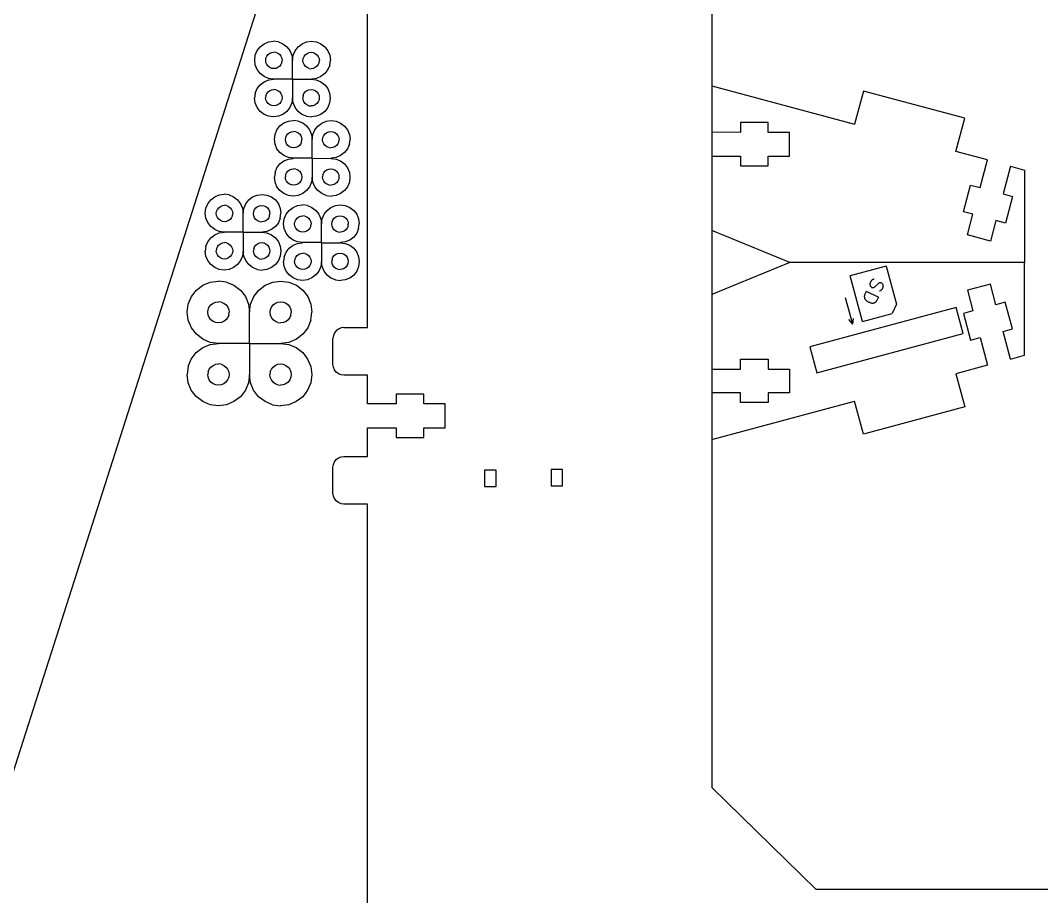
# Model space of a CAD drawing. Extents: x 0 to 941, y 0 to 539.
# Drawn here: x 537.7 to 726.3, y 155.6 to 317.5 of the extents above; entities that cross this region are included whole.
import ezdxf

# ---------------------------------------------------------------- set-up
doc = ezdxf.new("R2010")
doc.units = 0
doc.layers.add('Layer_1', color=7, linetype='CONTINUOUS')

msp = doc.modelspace()

# ---------------------------------------------------------------- linework, layer by layer
at = {"layer": 'Layer_1', "color": 5}
for points in [[(498.054969, 58.657031), (595.445906, 363.446546)], [(582.012775, 312.608506), (582.733872, 313.162818)], [(582.733872, 313.16296), (583.573607, 313.511278)], [(583.573607, 313.511278), (584.474644, 313.630037)], [(585.375746, 313.511052), (584.474644, 313.630037)], [(585.375746, 313.511052), (586.215315, 313.16248)], [(586.215315, 313.16248), (586.936305, 312.607913)], [(589.008386, 312.59788), (589.730847, 313.151013)], [(589.730847, 313.151013), (590.572208, 313.498759)], [(590.572208, 313.498759), (591.475206, 313.617174), (592.378035, 313.498429), (593.219311, 313.150519)], [(593.219142, 313.150519), (593.941546, 312.597169)], [(581.111185, 309.239168), (580.99277, 310.142166), (581.111515, 311.044995), (581.459424, 311.886271)], [(581.459424, 311.886102), (582.012775, 312.608506)], [(586.936305, 312.607913), (587.489435, 311.885452)], [(587.489435, 311.885452), (587.83713, 311.043979)], [(588.105275, 311.037273), (588.453932, 311.876893)], [(588.453932, 311.876893), (589.008386, 312.59788)], [(593.941546, 312.597169), (594.495859, 311.876071)], [(594.496, 311.876071), (594.844318, 311.036336)], [(581.45893, 308.397807), (581.111185, 309.239168)], [(587.83713, 311.043979), (587.966958, 310.143972)], [(594.844093, 309.234198), (594.963078, 310.135299)], [(594.844318, 311.036336), (594.963078, 310.135299)], [(582.012063, 307.675346), (581.45893, 308.397807)], [(582.733051, 307.120892), (582.012063, 307.675346)], [(593.940953, 307.673639), (593.218493, 307.120508)], [(594.49552, 308.394629), (593.940953, 307.673639)], [(594.844093, 309.234198), (594.49552, 308.394629)], [(581.455499, 304.870844), (582.010065, 305.591835)], [(582.010065, 305.591835), (582.732526, 306.144965)], [(582.732526, 306.144965), (583.574, 306.49266)], [(583.572671, 306.772235), (582.733051, 307.120892)], [(583.574, 306.49266), (584.474006, 306.622488)], [(592.377019, 306.772813), (591.477012, 306.642986)], [(592.370756, 306.498536), (593.210376, 306.149878)], [(593.218493, 307.120508), (592.377019, 306.772813)], [(593.210376, 306.149878), (593.931363, 305.595425)], [(593.931363, 305.595425), (594.484496, 304.872964)], [(581.106926, 304.031276), (580.987941, 303.130174)], [(581.106926, 304.031276), (581.455499, 304.870844)], [(594.832242, 304.031603), (594.950657, 303.128605), (594.831912, 302.225776), (594.484003, 301.3845)], [(594.484496, 304.872964), (594.832242, 304.031603)], [(665.381694, 305.374315), (691.740857, 298.304282)], [(693.384852, 304.423339), (691.74071, 298.304169)], [(712.120344, 299.389313), (693.384852, 304.423339)], [(581.1067, 302.229137), (580.987941, 303.130174)], [(581.455019, 301.389402), (581.1067, 302.229137)], [(587.845744, 302.2282), (587.497086, 301.388581)], [(588.106297, 302.226792), (587.976469, 303.126799)], [(588.453992, 301.385318), (588.106297, 302.226792)], [(582.009473, 300.668304), (581.45516, 301.389402)], [(582.731877, 300.114954), (582.009473, 300.668304)], [(585.378811, 299.766714), (584.475813, 299.6483), (583.572984, 299.767045), (582.731708, 300.114954)], [(586.220172, 300.11446), (585.378811, 299.766714)], [(586.942632, 300.667593), (586.220172, 300.11446)], [(587.497086, 301.388581), (586.942632, 300.667593)], [(589.007122, 300.662858), (588.453992, 301.385318)], [(589.728112, 300.108291), (589.007122, 300.662858)], [(590.567681, 299.759718), (589.728112, 300.108291)], [(593.209555, 300.107811), (592.369819, 299.759492)], [(593.930652, 300.662265), (593.209555, 300.107952)], [(594.484003, 301.384669), (593.930652, 300.662265)], [(585.097872, 297.257425), (585.651222, 297.979829)], [(585.651222, 297.979829), (586.372319, 298.534142)], [(586.372319, 298.534283), (587.212055, 298.882602)], [(587.212055, 298.882602), (588.113092, 299.001361)], [(589.014193, 298.882376), (588.113092, 299.001361)], [(589.014193, 298.882376), (589.853762, 298.533803)], [(589.853762, 298.533803), (590.574752, 297.979237)], [(590.567681, 299.759718), (591.468783, 299.640733)], [(590.574752, 297.979237), (591.127882, 297.256776)], [(592.369819, 299.759492), (591.468783, 299.640733)], [(592.09238, 297.248216), (592.646834, 297.969204)], [(592.646834, 297.969204), (593.369294, 298.522337)], [(593.369294, 298.522337), (594.210655, 298.870082)], [(594.210655, 298.870082), (595.113653, 298.988497), (596.016482, 298.869752), (596.857758, 298.521843)], [(596.857589, 298.521843), (597.579993, 297.968492)], [(597.579993, 297.968492), (598.134306, 297.247395)], [(670.693807, 290.600066), (675.793817, 290.600066), (675.793817, 292.40008), (679.743799, 292.40008), (679.743799, 296.800094), (675.793817, 296.800094), (675.793817, 298.600079), (670.693807, 298.600079), (670.693807, 296.800094), (665.387423, 296.807714)], [(710.476202, 293.270171), (712.120344, 299.389313)], [(584.749632, 294.610491), (584.631217, 295.513489), (584.749962, 296.416318), (585.097872, 297.257594)], [(591.127882, 297.256776), (591.475577, 296.415302)], [(591.475577, 296.415302), (591.605405, 295.515295)], [(591.743722, 296.408597), (592.09238, 297.248216)], [(598.134447, 297.247395), (598.482766, 296.40766)], [(598.482766, 296.40766), (598.601525, 295.506623)], [(585.097378, 293.76913), (584.749632, 294.610491)], [(598.48254, 294.605521), (598.133967, 293.765952)], [(598.48254, 294.605521), (598.601525, 295.506623)], [(585.650511, 293.046669), (585.097378, 293.76913)], [(586.371498, 292.492216), (585.650511, 293.046669)], [(587.211118, 292.143558), (586.371498, 292.492216)], [(596.85694, 292.491832), (596.015466, 292.144137)], [(597.579401, 293.044962), (596.85694, 292.491832)], [(598.133967, 293.765952), (597.579401, 293.044962)], [(665.387843, 292.406543), (670.69348, 292.400052), (670.69348, 290.600038)], [(716.312021, 291.70268), (710.475948, 293.270735)], [(585.093946, 290.242168), (585.648513, 290.963158)], [(585.648513, 290.963158), (586.370973, 291.516288)], [(586.370973, 291.516288), (587.212447, 291.863983)], [(587.212447, 291.863983), (588.112454, 291.993811)], [(596.015466, 292.144137), (595.11546, 292.014309)], [(596.009204, 291.869859), (596.848823, 291.521202)], [(596.848823, 291.521202), (597.569811, 290.966748)], [(597.569811, 290.966748), (598.122944, 290.244287)], [(720.561554, 290.560358), (723.139061, 289.814755), (723.139061, 272.735259), (679.832005, 272.735259), (665.391202, 278.640702)], [(714.937006, 286.583621), (716.312275, 291.702088)], [(720.561554, 290.560358), (719.186313, 285.441891)], [(584.745373, 289.402599), (584.626388, 288.501498)], [(584.745148, 287.600461), (584.626388, 288.501498)], [(584.745373, 289.402599), (585.093946, 290.242168)], [(591.744744, 287.598115), (591.614916, 288.498122)], [(598.470689, 289.402927), (598.589104, 288.499928), (598.470359, 287.597099), (598.12245, 286.755823)], [(598.122944, 290.244287), (598.470689, 289.402927)], [(585.093466, 286.760725), (584.745148, 287.600461)], [(585.64792, 286.039628), (585.093607, 286.760725)], [(591.135534, 286.759904), (590.58108, 286.038917)], [(591.484191, 287.599524), (591.135534, 286.759904)], [(592.092439, 286.756642), (591.744744, 287.598115)], [(592.645569, 286.034181), (592.092439, 286.756642)], [(598.12245, 286.755993), (597.569099, 286.033588)], [(711.87529, 282.125413), (713.198658, 287.050699)], [(713.198658, 287.050699), (714.937006, 286.583621)], [(572.889578, 284.328468), (573.610675, 284.88278)], [(573.610675, 284.882922), (574.45041, 285.23124)], [(574.45041, 285.23124), (575.351447, 285.349999)], [(576.252549, 285.231014), (575.351447, 285.349999)], [(576.252549, 285.231014), (577.092118, 284.882442)], [(577.092118, 284.882442), (577.813108, 284.327875)], [(579.885189, 284.317842), (580.60765, 284.870975)], [(580.60765, 284.870975), (581.449011, 285.218721)], [(581.449011, 285.218721), (582.352009, 285.337136), (583.254838, 285.218391), (584.096114, 284.870481)], [(584.095945, 284.870481), (584.818349, 284.317131)], [(586.370324, 285.486278), (585.64792, 286.039628)], [(589.017258, 285.138038), (588.11426, 285.019623), (587.211431, 285.138368), (586.370155, 285.486278)], [(589.858619, 285.485784), (589.017258, 285.138038)], [(590.58108, 286.038917), (589.858619, 285.485784)], [(593.366559, 285.479614), (592.645569, 286.034181)], [(594.206128, 285.131042), (593.366559, 285.479614)], [(594.206128, 285.131042), (595.10723, 285.012057)], [(596.008267, 285.130816), (595.10723, 285.012057)], [(596.848002, 285.479135), (596.008267, 285.130816)], [(597.569099, 286.033588), (596.848002, 285.479276)], [(719.186059, 285.442484), (720.92441, 284.975406)], [(720.924664, 284.974813), (719.601264, 280.049499)], [(571.987988, 280.95913), (571.869573, 281.862128), (571.988318, 282.764957), (572.336227, 283.606233)], [(572.336227, 283.606064), (572.889578, 284.328468)], [(577.813108, 284.327875), (578.366238, 283.605414)], [(578.366238, 283.605414), (578.713933, 282.763941)], [(578.982078, 282.757235), (579.330735, 283.596855)], [(579.330735, 283.596855), (579.885189, 284.317842)], [(584.818349, 284.317131), (585.372662, 283.596033)], [(585.372803, 283.596033), (585.721121, 282.756298)], [(587.356572, 282.392155), (588.07767, 282.946468)], [(588.07767, 282.946609), (588.917405, 283.294927)], [(588.917405, 283.294927), (589.818442, 283.413686)], [(590.719543, 283.294702), (589.818442, 283.413686)], [(590.719543, 283.294702), (591.559112, 282.946129)], [(591.559112, 282.946129), (592.280102, 282.391562)], [(594.352184, 282.381529), (595.074644, 282.934662)], [(595.074644, 282.934662), (595.916005, 283.282408)], [(595.916005, 283.282408), (596.819003, 283.400823), (597.721832, 283.282078), (598.563108, 282.934168)], [(598.562939, 282.934168), (599.285343, 282.380818)], [(572.335733, 280.117769), (571.987988, 280.95913)], [(578.713933, 282.763941), (578.843761, 281.863934)], [(585.720896, 280.95416), (585.372323, 280.114591)], [(585.720896, 280.95416), (585.83988, 281.855261)], [(585.721121, 282.756298), (585.83988, 281.855261)], [(586.454982, 279.022817), (586.336567, 279.925815), (586.455312, 280.828644), (586.803222, 281.66992)], [(586.803222, 281.669751), (587.356572, 282.392155)], [(592.280102, 282.391562), (592.833233, 281.669102)], [(592.833233, 281.669102), (593.180927, 280.827628)], [(593.449072, 280.820922), (593.79773, 281.660542)], [(593.79773, 281.660542), (594.352184, 282.381529)], [(599.285343, 282.380818), (599.839656, 281.659721)], [(599.839797, 281.659721), (600.188116, 280.819985)], [(713.61361, 281.658307), (711.87529, 282.125413)], [(712.588663, 277.843622), (713.61361, 281.658307)], [(572.888866, 279.395308), (572.335733, 280.117769)], [(573.609854, 278.840854), (572.888866, 279.395308)], [(584.817756, 279.393601), (584.095296, 278.84047)], [(585.372323, 280.114591), (584.817756, 279.393601)], [(593.180927, 280.827628), (593.310755, 279.927621)], [(600.18789, 279.017847), (600.306875, 279.918948)], [(600.188116, 280.819985), (600.306875, 279.918948)], [(717.862917, 280.516577), (716.837945, 276.701892)], [(719.601264, 280.049499), (717.862917, 280.516577)], [(572.332302, 276.590806), (572.886868, 277.311797)], [(572.886868, 277.311797), (573.609329, 277.864927)], [(573.609329, 277.864927), (574.450803, 278.212622)], [(574.449473, 278.492197), (573.609854, 278.840854)], [(574.450803, 278.212622), (575.350809, 278.34245)], [(583.253822, 278.492775), (582.353815, 278.362948)], [(583.247559, 278.218498), (584.087179, 277.86984)], [(584.095296, 278.84047), (583.253822, 278.492775)], [(584.087179, 277.86984), (584.808166, 277.315387)], [(584.808166, 277.315387), (585.361299, 276.592926)], [(586.802728, 278.181456), (586.454982, 279.022817)], [(587.355861, 277.458995), (586.802728, 278.181456)], [(588.076848, 276.904541), (587.355861, 277.458995)], [(599.284751, 277.457288), (598.56229, 276.904158)], [(599.839317, 278.178278), (599.284751, 277.457288)], [(600.18789, 279.017847), (599.839317, 278.178278)], [(716.837945, 276.701892), (712.588663, 277.843622)], [(571.983729, 275.751238), (571.864744, 274.850136)], [(571.983729, 275.751238), (572.332302, 276.590806)], [(585.709045, 275.751565), (585.82746, 274.848567), (585.708715, 273.945738), (585.360805, 273.104462)], [(585.361299, 276.592926), (585.709045, 275.751565)], [(586.799296, 274.654494), (587.353863, 275.375484)], [(587.353863, 275.375484), (588.076323, 275.928614)], [(588.076323, 275.928614), (588.917797, 276.276309)], [(588.916468, 276.555884), (588.076848, 276.904541)], [(588.917797, 276.276309), (589.817804, 276.406137)], [(597.720816, 276.556463), (596.82081, 276.426635)], [(597.714554, 276.282185), (598.554173, 275.933528)], [(598.56229, 276.904158), (597.720816, 276.556463)], [(598.554173, 275.933528), (599.275161, 275.379074)], [(599.275161, 275.379074), (599.828294, 274.656613)], [(571.983503, 273.949099), (571.864744, 274.850136)], [(572.331822, 273.109364), (571.983503, 273.949099)], [(578.722546, 273.948162), (578.373889, 273.108543)], [(578.9831, 273.946754), (578.853272, 274.846761)], [(579.330795, 273.10528), (578.9831, 273.946754)], [(586.450723, 273.814925), (586.331738, 272.913823)], [(586.450723, 273.814925), (586.799296, 274.654494)], [(600.17604, 273.815252), (600.294454, 272.912254), (600.175709, 272.009425), (599.8278, 271.168149)], [(599.828294, 274.656613), (600.17604, 273.815252)], [(572.886276, 272.388266), (572.331963, 273.109364)], [(573.60868, 271.834916), (572.886276, 272.388266)], [(576.255614, 271.486676), (575.352616, 271.368262), (574.449787, 271.487007), (573.60851, 271.834916)], [(577.096975, 271.834422), (576.255614, 271.486676)], [(577.819435, 272.387555), (577.096975, 271.834422)], [(578.373889, 273.108543), (577.819435, 272.387555)], [(579.883925, 272.38282), (579.330795, 273.10528)], [(580.604915, 271.828253), (579.883925, 272.38282)], [(581.444484, 271.47968), (580.604915, 271.828253)], [(584.086358, 271.827773), (583.246622, 271.479454)], [(584.807455, 272.382227), (584.086358, 271.827914)], [(585.360805, 273.104631), (584.807455, 272.382227)], [(586.450498, 272.012786), (586.331738, 272.913823)], [(586.798816, 271.173051), (586.450498, 272.012786)], [(593.189541, 272.011849), (592.840884, 271.17223)], [(593.450094, 272.010441), (593.320266, 272.910448)], [(593.797789, 271.168967), (593.450094, 272.010441)], [(679.831861, 272.74254), (665.403346, 266.845874)], [(720.561418, 254.917413), (723.138929, 255.663044), (723.138934, 272.74254)], [(581.444484, 271.47968), (582.345586, 271.360695)], [(583.246622, 271.479454), (582.345586, 271.360695)], [(587.35327, 270.451954), (586.798957, 271.173051)], [(588.075674, 269.898603), (587.35327, 270.451954)], [(590.722608, 269.550364), (589.81961, 269.431949), (588.916781, 269.550694), (588.075505, 269.898603)], [(591.563969, 269.898109), (590.722608, 269.550364)], [(592.28643, 270.451242), (591.563969, 269.898109)], [(592.840884, 271.17223), (592.28643, 270.451242)], [(594.350919, 270.446507), (593.797789, 271.168967)], [(595.07191, 269.89194), (594.350919, 270.446507)], [(595.911478, 269.543367), (595.07191, 269.89194)], [(598.553352, 269.89146), (597.713617, 269.543142)], [(599.27445, 270.445914), (598.553352, 269.891601)], [(599.8278, 271.168318), (599.27445, 270.445914)], [(570.220461, 267.648607), (571.412652, 268.565039)], [(571.412652, 268.565293), (572.800988, 269.141139)], [(572.800988, 269.141139), (574.29067, 269.337509)], [(575.780464, 269.140744), (574.29067, 269.337509)], [(575.780464, 269.140744), (577.168518, 268.564446)], [(577.168518, 268.564446), (578.36054, 267.647619)], [(581.729144, 267.641162), (582.923594, 268.555652)], [(582.923594, 268.555652), (584.314639, 269.130581)], [(584.314639, 269.130581), (585.80751, 269.326356), (587.300211, 269.130042), (588.691059, 268.554834)], [(588.690805, 268.554834), (589.885169, 267.639982)], [(595.911478, 269.543367), (596.81258, 269.424382)], [(597.713617, 269.543142), (596.81258, 269.424382)], [(716.837807, 268.775907), (712.588514, 267.634177)], [(717.862773, 264.961222), (716.837807, 268.775907)], [(568.729848, 262.078076), (568.53407, 263.570947), (568.730384, 265.063649), (569.305609, 266.454496)], [(569.305609, 266.454242), (570.220461, 267.648607)], [(578.36054, 267.647619), (579.275025, 266.453142)], [(579.275025, 266.453142), (579.849883, 265.061927)], [(580.23602, 265.060999), (580.812458, 266.449142)], [(580.812458, 266.449142), (581.729144, 267.641162)], [(589.885169, 267.639982), (590.801601, 266.447788)], [(590.801855, 266.447788), (591.377701, 265.059455)], [(712.588514, 267.634177), (713.613477, 263.819464)], [(579.849883, 265.061927), (580.045717, 263.569338)], [(580.039282, 263.571387), (580.23602, 265.060999)], [(591.377701, 265.059455), (591.574072, 263.569756)], [(719.601118, 265.428271), (717.862773, 264.961222)], [(720.924514, 260.502957), (719.601118, 265.428271)], [(591.377306, 262.079973), (591.574072, 263.569756)], [(713.613477, 263.819464), (711.875155, 263.352386)], [(711.875155, 263.352386), (713.198526, 258.4271)], [(569.304791, 260.687031), (568.729848, 262.078076)], [(570.219276, 259.492582), (569.304791, 260.687031)], [(590.801008, 260.691908), (589.884181, 259.499897)], [(591.377306, 262.079973), (590.801008, 260.691908)], [(719.185929, 260.035315), (720.924277, 260.502393)], [(571.411298, 258.575896), (570.219276, 259.492582)], [(572.799436, 257.999457), (571.411298, 258.575896)], [(588.689704, 258.58541), (587.29849, 258.010557)], [(589.884181, 259.499897), (588.689704, 258.58541)], [(713.198526, 258.4271), (714.936873, 258.89415)], [(714.936873, 258.89415), (716.312125, 253.775683)], [(720.561418, 254.917413), (719.186166, 260.035908)], [(570.209511, 256.116493), (571.403988, 257.030981)], [(571.403988, 257.030981), (572.795202, 257.605833)], [(572.795202, 257.605833), (574.287791, 257.801687)], [(574.289033, 257.80272), (572.799436, 257.999457)], [(585.789504, 257.815505), (587.279101, 257.618768)], [(587.29849, 258.010557), (585.805901, 257.814703)], [(587.279101, 257.618768), (588.667239, 257.042329)], [(588.667239, 257.042329), (589.859261, 256.125643)], [(568.716386, 253.536417), (569.292684, 254.924482)], [(569.292684, 254.924482), (570.209511, 256.116493)], [(589.859261, 256.125643), (590.773746, 254.931194)], [(590.773746, 254.931194), (591.348689, 253.540148)], [(665.388557, 253.06849), (670.693663, 253.077804), (670.693675, 254.87776), (675.793693, 254.877704), (675.793693, 253.077691), (679.743678, 253.077691), (679.743678, 248.677677), (675.793693, 248.677677), (675.793693, 246.877692), (670.693686, 246.877692), (670.693686, 248.677677), (665.387284, 248.670057)], [(568.716386, 253.536417), (568.51962, 252.046634)], [(591.348689, 253.540148), (591.544466, 252.047278), (591.348153, 250.554576), (590.772927, 249.163728)], [(716.311888, 253.775118), (710.475821, 252.207035)], [(568.715991, 250.556935), (568.51962, 252.046634)], [(580.05441, 252.045003), (579.857672, 250.555392)], [(580.228654, 250.556298), (580.03282, 252.048886)], [(710.476058, 252.207628), (712.120202, 246.088457)], [(569.291837, 249.168602), (568.715991, 250.556935)], [(570.208523, 247.976408), (569.292091, 249.168602)], [(579.281234, 249.167248), (578.364548, 247.975229)], [(579.857672, 250.555392), (579.281234, 249.167248)], [(580.803512, 249.165083), (580.228654, 250.556298)], [(581.717997, 247.970606), (580.803512, 249.165083)], [(590.772927, 249.163982), (589.858076, 247.969618)], [(571.402887, 247.061557), (570.208523, 247.976408)], [(575.779053, 246.485809), (574.286182, 246.290035), (572.793481, 246.486348), (571.402633, 247.061557)], [(577.170098, 247.060738), (575.779053, 246.485809)], [(578.364548, 247.975229), (577.170098, 247.060738)], [(582.910019, 247.053779), (581.717997, 247.970606)], [(584.298072, 246.477481), (582.910019, 247.053779)], [(588.665884, 247.052932), (587.277549, 246.477086)], [(589.858076, 247.969618), (588.665884, 247.053186)], [(665.377886, 240.084151), (691.740321, 247.173489)], [(693.384719, 241.05446), (691.740575, 247.17363)], [(584.298072, 246.477481), (585.787867, 246.280716)], [(587.277549, 246.477086), (585.787867, 246.280716)], [(712.120202, 246.088457), (693.384719, 241.05446)]]:
    msp.add_lwpolyline(points, dxfattribs=at)
at = {"layer": 'Layer_1', "color": 6}
for points in [[(665.378513, 338.099237), (665.378513, 175.772918)], [(665.378513, 175.772918), (684.63874, 156.986118)], [(684.63874, 156.986118), (796.617293, 156.986118)]]:
    msp.add_lwpolyline(points, dxfattribs=at)
at = {"layer": 'Layer_1', "color": 4}
for points in [[(601.800422, 260.736087), (601.800422, 334.58605)], [(596.45042, 260.468117), (596.036231, 260.150278)], [(596.932794, 260.66793), (596.45042, 260.468117)], [(597.450418, 260.736087), (596.932794, 260.66793)], [(597.450418, 260.736087), (601.800422, 260.736087)], [(595.518579, 259.253715), (595.450422, 258.736063)], [(595.518579, 253.418432), (595.450422, 253.936084), (595.450422, 258.736063)], [(595.718392, 259.736089), (595.518579, 259.253715)], [(596.036231, 260.150278), (595.718392, 259.736089)], [(595.718392, 252.936086), (595.518579, 253.418432)], [(596.036231, 252.521868), (595.718392, 252.936086)], [(596.45042, 252.204029), (596.036231, 252.521868)], [(596.932794, 252.004216), (596.45042, 252.204029)], [(597.450418, 251.936088), (596.932794, 252.004216)], [(601.800422, 251.936088), (597.450418, 251.936088)], [(601.800422, 246.636095), (601.800422, 251.936088)], [(612.200424, 248.436081), (607.100414, 248.436081)], [(607.100414, 248.436081), (607.100414, 246.636095)], [(612.200424, 246.636095), (612.200424, 248.436081)], [(607.100414, 246.636095), (601.800422, 246.636095)], [(616.150434, 246.636095), (612.200424, 246.636095)], [(616.150434, 242.236082), (616.150434, 246.636095)], [(601.800422, 236.936089), (601.800422, 242.236082)], [(601.800422, 242.236082), (607.100414, 242.236082)], [(607.100414, 242.236082), (607.100414, 240.436068)], [(612.200424, 240.436068), (612.200424, 242.236082)], [(612.200424, 242.236082), (616.150434, 242.236082)], [(607.100414, 240.436068), (612.200424, 240.436068)], [(595.518579, 235.453717), (595.718392, 235.936091)], [(595.718392, 235.936091), (596.036231, 236.350309)], [(596.036231, 236.350309), (596.45042, 236.668148)], [(596.45042, 236.668148), (596.932794, 236.867933)], [(596.932794, 236.867933), (597.450418, 236.936089), (601.800422, 236.936089)], [(595.450422, 234.936093), (595.518579, 235.453717)], [(595.518579, 229.618462), (595.450422, 230.136086), (595.450422, 234.936093)], [(595.718392, 229.136088), (595.518579, 229.618462)], [(596.036231, 228.721871), (595.718392, 229.136088)], [(596.45042, 228.404032), (596.036231, 228.721871)], [(596.932794, 228.204247), (596.45042, 228.404032)], [(597.450418, 228.13609), (596.932794, 228.204247)], [(601.800422, 228.13609), (597.450418, 228.13609)], [(601.800422, 154.286098), (601.800422, 228.13609)]]:
    msp.add_lwpolyline(points, dxfattribs=at)
at = {"layer": 'Layer_1', "color": 7}
for points in [[(583.226031, 310.841296), (583.466555, 311.155328)], [(583.466555, 311.155328), (583.779993, 311.396237)], [(583.779993, 311.396298), (584.144996, 311.547732)], [(584.144996, 311.547732), (584.536649, 311.599349)], [(584.928327, 311.54761), (584.536649, 311.599349)], [(584.928327, 311.54761), (585.293259, 311.396085)], [(585.293259, 311.396085), (585.606651, 311.155054)], [(585.606651, 311.155054), (585.847078, 310.841021)], [(590.103075, 310.830307), (590.344075, 311.143696)], [(590.344075, 311.143696), (590.658108, 311.384123)], [(590.658108, 311.384123), (591.023818, 311.535283)], [(591.023818, 311.535283), (591.416313, 311.586753), (591.808748, 311.535139)], [(591.808748, 311.535139), (592.174428, 311.383913)], [(592.174336, 311.383913), (592.488369, 311.143388)], [(592.488369, 311.143388), (592.729278, 310.829951)], [(583.074661, 309.690778), (583.023191, 310.083273), (583.074804, 310.475707)], [(583.22582, 309.325067), (583.074661, 309.690778)], [(583.074804, 310.475707), (583.226031, 310.841387)], [(583.466247, 309.011035), (583.22582, 309.325067)], [(585.846865, 309.324701), (585.606319, 309.010699)], [(585.998091, 309.690412), (585.846865, 309.324701)], [(585.847078, 310.841021), (585.99821, 310.47525)], [(585.998091, 309.690412), (586.049705, 310.082846)], [(585.99821, 310.47525), (586.049705, 310.082846)], [(587.97503, 306.63164), (587.980674, 310.136366), (588.105303, 311.03729)], [(589.89978, 310.073722), (589.951519, 310.46535)], [(589.951366, 309.682044), (589.89978, 310.073722)], [(590.10283, 309.317063), (589.951366, 309.682044)], [(589.951519, 310.46535), (590.103075, 310.830307)], [(590.343739, 309.003625), (590.10283, 309.317063)], [(592.729125, 309.316684), (592.488094, 309.003292)], [(592.88065, 309.681617), (592.729125, 309.316684)], [(592.729339, 310.829951), (592.880772, 310.464948)], [(592.88065, 309.681617), (592.932389, 310.073295)], [(592.880772, 310.464948), (592.932389, 310.073295)], [(583.779636, 308.770034), (583.466247, 309.011035)], [(584.144593, 308.618479), (583.779636, 308.770034)], [(584.536222, 308.56674), (584.144593, 308.618479)], [(584.927899, 308.618326), (584.536222, 308.56674)], [(585.292881, 308.76979), (584.927899, 308.618326)], [(585.606319, 309.010699), (585.292881, 308.76979)], [(590.657742, 308.763079), (590.343739, 309.003625)], [(591.023452, 308.611853), (590.657742, 308.763079)], [(591.023452, 308.611853), (591.415886, 308.560239)], [(591.80829, 308.611734), (591.415886, 308.560239)], [(592.174061, 308.762865), (591.80829, 308.611734)], [(592.488094, 309.003292), (592.174061, 308.762865)], [(587.978303, 306.641989), (584.473577, 306.647634), (583.572654, 306.772263)], [(587.975989, 306.633833), (587.970345, 303.129107), (587.845715, 302.228183)], [(587.965124, 306.628781), (591.469849, 306.623137), (592.370773, 306.498508)], [(583.070368, 303.583856), (583.018629, 303.192179)], [(583.070368, 303.583856), (583.221894, 303.948789)], [(583.221894, 303.948789), (583.462924, 304.262181)], [(583.462924, 304.262181), (583.776957, 304.502608)], [(583.776957, 304.502608), (584.142729, 304.65374)], [(584.142729, 304.65374), (584.535132, 304.705234)], [(584.927567, 304.653621), (584.535132, 304.705234)], [(584.927567, 304.653621), (585.293277, 304.502394)], [(585.293277, 304.502394), (585.607279, 304.261848)], [(585.607279, 304.261848), (585.848188, 303.948411)], [(585.848188, 303.948411), (585.999652, 303.583429)], [(585.999652, 303.583429), (586.051239, 303.191752)], [(589.945336, 303.580359), (589.893722, 303.187925)], [(589.945336, 303.580359), (590.096562, 303.946069)], [(590.096562, 303.946069), (590.337108, 304.260071)], [(590.337108, 304.260071), (590.650546, 304.50098)], [(590.650546, 304.50098), (591.015527, 304.652445)], [(591.015527, 304.652445), (591.407205, 304.704031)], [(591.407205, 304.704031), (591.798834, 304.652292)], [(591.798834, 304.652292), (592.163791, 304.500736)], [(592.163791, 304.500736), (592.47718, 304.259736)], [(592.47718, 304.259736), (592.717607, 303.945703)], [(592.717607, 303.945703), (592.868766, 303.579993)], [(592.868766, 303.579993), (592.920236, 303.187497), (592.868623, 302.795063)], [(583.070246, 302.800526), (583.018629, 303.192179)], [(583.22168, 302.435523), (583.070246, 302.800526)], [(583.46265, 302.122085), (583.221741, 302.435523)], [(583.776683, 301.88156), (583.46265, 302.122085)], [(584.142271, 301.730334), (583.776591, 301.88156)], [(584.9272, 301.730191), (584.534705, 301.67872), (584.142271, 301.730334)], [(585.292911, 301.88135), (584.9272, 301.730191)], [(585.606944, 302.121777), (585.292911, 301.88135)], [(585.847944, 302.435166), (585.606944, 302.121777)], [(585.9995, 302.800123), (585.847944, 302.435166)], [(586.051239, 303.191752), (585.9995, 302.800123)], [(589.945217, 302.795521), (589.893722, 303.187925)], [(590.096349, 302.429749), (589.945217, 302.795521)], [(590.336776, 302.115717), (590.096349, 302.429749)], [(590.650168, 301.874686), (590.336776, 302.115717)], [(591.0151, 301.72316), (590.650168, 301.874686)], [(591.0151, 301.72316), (591.406778, 301.671422)], [(591.798431, 301.723038), (591.406778, 301.671422)], [(592.163434, 301.874472), (591.798431, 301.723038)], [(592.476872, 302.115442), (592.163434, 301.874533)], [(592.717396, 302.429475), (592.476872, 302.115442)], [(592.868623, 302.795063), (592.717396, 302.429383)], [(586.713252, 295.847031), (586.864478, 296.212711)], [(586.864478, 296.212619), (587.105002, 296.526652)], [(587.105002, 296.526652), (587.41844, 296.767561)], [(587.41844, 296.767622), (587.783443, 296.919056)], [(587.783443, 296.919056), (588.175096, 296.970672)], [(588.566774, 296.918934), (588.175096, 296.970672)], [(588.566774, 296.918934), (588.931706, 296.767408)], [(588.931706, 296.767408), (589.245099, 296.526377)], [(589.245099, 296.526377), (589.485525, 296.212345)], [(589.485525, 296.212345), (589.636657, 295.846573)], [(591.613477, 292.002964), (591.619121, 295.50769), (591.743751, 296.408613)], [(593.589966, 295.836674), (593.741522, 296.201631)], [(593.741522, 296.201631), (593.982522, 296.51502)], [(593.982522, 296.51502), (594.296555, 296.755447)], [(594.296555, 296.755447), (594.662265, 296.906606)], [(594.662265, 296.906606), (595.054761, 296.958076), (595.447195, 296.906463)], [(595.447195, 296.906463), (595.812875, 296.755236)], [(595.812783, 296.755236), (596.126816, 296.514712)], [(596.126816, 296.514712), (596.367725, 296.201274)], [(596.367786, 296.201274), (596.51922, 295.836271)], [(586.713108, 295.062101), (586.661638, 295.454597), (586.713252, 295.847031)], [(586.864267, 294.696391), (586.713108, 295.062101)], [(587.104694, 294.382358), (586.864267, 294.696391)], [(587.418083, 294.141358), (587.104694, 294.382358)], [(589.244766, 294.382023), (588.931328, 294.141114)], [(589.485312, 294.696025), (589.244766, 294.382023)], [(589.636538, 295.061735), (589.485312, 294.696025)], [(589.636538, 295.061735), (589.688152, 295.45417)], [(589.636657, 295.846573), (589.688152, 295.45417)], [(593.538227, 295.445045), (593.589966, 295.836674)], [(593.589814, 295.053368), (593.538227, 295.445045)], [(593.741278, 294.688386), (593.589814, 295.053368)], [(593.982187, 294.374948), (593.741278, 294.688386)], [(594.296189, 294.134402), (593.982187, 294.374948)], [(596.126541, 294.374616), (595.812509, 294.134189)], [(596.367572, 294.688008), (596.126541, 294.374616)], [(596.519098, 295.052941), (596.367572, 294.688008)], [(596.519098, 295.052941), (596.570836, 295.444618)], [(596.51922, 295.836271), (596.570836, 295.444618)], [(587.78304, 293.989802), (587.418083, 294.141358)], [(588.174669, 293.938063), (587.78304, 293.989802)], [(588.566347, 293.98965), (588.174669, 293.938063)], [(588.931328, 294.141114), (588.566347, 293.98965)], [(594.661899, 293.983176), (594.296189, 294.134402)], [(594.661899, 293.983176), (595.054334, 293.931562)], [(595.446737, 293.983057), (595.054334, 293.931562)], [(595.812509, 294.134189), (595.446737, 293.983057)], [(591.616751, 292.013313), (588.112025, 292.018957), (587.211101, 292.143587)], [(591.614436, 292.005157), (591.608792, 288.500431), (591.484163, 287.599507)], [(591.603571, 292.000105), (595.108297, 291.99446), (596.009221, 291.869831)], [(586.708816, 288.95518), (586.657077, 288.563502)], [(586.708694, 288.171849), (586.657077, 288.563502)], [(586.708816, 288.95518), (586.860341, 289.320112)], [(586.860341, 289.320112), (587.101372, 289.633505)], [(587.101372, 289.633505), (587.415404, 289.873931)], [(587.415404, 289.873931), (587.781176, 290.025063)], [(587.781176, 290.025063), (588.17358, 290.076558)], [(588.566014, 290.024944), (588.17358, 290.076558)], [(588.566014, 290.024944), (588.931724, 289.873718)], [(588.931724, 289.873718), (589.245727, 289.633172)], [(589.245727, 289.633172), (589.486635, 289.319734)], [(589.486635, 289.319734), (589.6381, 288.954753)], [(589.689686, 288.563075), (589.637947, 288.171446)], [(589.6381, 288.954753), (589.689686, 288.563075)], [(593.583783, 288.951682), (593.53217, 288.559248)], [(593.583664, 288.166844), (593.53217, 288.559248)], [(593.583783, 288.951682), (593.73501, 289.317393)], [(593.73501, 289.317393), (593.975555, 289.631395)], [(593.975555, 289.631395), (594.288993, 289.872304)], [(594.288993, 289.872304), (594.653975, 290.023768)], [(594.653975, 290.023768), (595.045652, 290.075354)], [(595.045652, 290.075354), (595.437281, 290.023616)], [(595.437281, 290.023616), (595.802238, 289.87206)], [(595.802238, 289.87206), (596.115627, 289.631059)], [(596.115627, 289.631059), (596.356054, 289.317027)], [(596.356054, 289.317027), (596.507213, 288.951316)], [(596.507213, 288.951316), (596.558684, 288.558821), (596.50707, 288.166387)], [(586.860127, 287.806846), (586.708694, 288.171849)], [(587.101097, 287.493408), (586.860188, 287.806846)], [(587.41513, 287.252884), (587.101097, 287.493408)], [(587.780718, 287.101658), (587.415038, 287.252884)], [(588.565648, 287.101514), (588.173153, 287.050044), (587.780718, 287.101658)], [(588.931358, 287.252673), (588.565648, 287.101514)], [(589.245391, 287.4931), (588.931358, 287.252673)], [(589.486391, 287.806489), (589.245391, 287.4931)], [(589.637947, 288.171446), (589.486391, 287.806489)], [(593.734796, 287.801073), (593.583664, 288.166844)], [(593.975223, 287.48704), (593.734796, 287.801073)], [(594.288615, 287.246009), (593.975223, 287.48704)], [(594.653548, 287.094484), (594.288615, 287.246009)], [(594.653548, 287.094484), (595.045225, 287.042745)], [(595.436878, 287.094362), (595.045225, 287.042745)], [(595.801881, 287.245796), (595.436878, 287.094362)], [(596.115319, 287.486766), (595.801881, 287.245857)], [(596.355844, 287.800798), (596.115319, 287.486766)], [(596.50707, 288.166387), (596.355844, 287.800707)], [(574.102834, 282.561258), (574.343358, 282.87529)], [(574.343358, 282.87529), (574.656796, 283.116199)], [(574.656796, 283.11626), (575.021799, 283.267694)], [(575.021799, 283.267694), (575.413452, 283.319311)], [(575.805129, 283.267572), (575.413452, 283.319311)], [(575.805129, 283.267572), (576.170062, 283.116047)], [(576.170062, 283.116047), (576.483454, 282.875016)], [(576.483454, 282.875016), (576.723881, 282.560983)], [(580.979877, 282.550269), (581.220878, 282.863659)], [(581.220878, 282.863659), (581.534911, 283.104085)], [(581.534911, 283.104085), (581.900621, 283.255245)], [(581.900621, 283.255245), (582.293116, 283.306715), (582.68555, 283.255101)], [(582.68555, 283.255101), (583.05123, 283.103875)], [(583.051139, 283.103875), (583.365172, 282.86335)], [(583.365172, 282.86335), (583.606081, 282.549913)], [(573.951464, 281.41074), (573.899993, 281.803235), (573.951607, 282.195669)], [(574.102623, 281.045029), (573.951464, 281.41074)], [(573.951607, 282.195669), (574.102834, 282.561349)], [(574.34305, 280.730997), (574.102623, 281.045029)], [(576.723668, 281.044663), (576.483122, 280.730661)], [(576.874894, 281.410374), (576.723668, 281.044663)], [(576.723881, 282.560983), (576.875013, 282.195212)], [(576.874894, 281.410374), (576.926508, 281.802808)], [(576.875013, 282.195212), (576.926508, 281.802808)], [(578.851832, 278.351602), (578.857477, 281.856328), (578.982106, 282.757252)], [(580.776583, 281.793684), (580.828322, 282.185312)], [(580.828169, 281.402006), (580.776583, 281.793684)], [(580.979633, 281.037025), (580.828169, 281.402006)], [(580.828322, 282.185312), (580.979877, 282.550269)], [(581.220542, 280.723587), (580.979633, 281.037025)], [(583.605928, 281.036646), (583.364897, 280.723254)], [(583.757453, 281.401579), (583.605928, 281.036646)], [(583.606142, 282.549913), (583.757575, 282.18491)], [(583.757453, 281.401579), (583.809192, 281.793257)], [(583.757575, 282.18491), (583.809192, 281.793257)], [(588.810353, 280.938978), (589.12379, 281.179887)], [(589.12379, 281.179948), (589.488793, 281.331381)], [(589.488793, 281.331381), (589.880446, 281.382998)], [(590.272124, 281.331259), (589.880446, 281.382998)], [(590.272124, 281.331259), (590.637057, 281.179734)], [(590.637057, 281.179734), (590.950449, 280.938703)], [(595.687872, 280.927346), (596.001905, 281.167773)], [(596.001905, 281.167773), (596.367616, 281.318932)], [(596.367616, 281.318932), (596.760111, 281.370402), (597.152545, 281.318788)], [(597.152545, 281.318788), (597.518225, 281.167562)], [(597.518133, 281.167562), (597.832166, 280.927038)], [(574.656439, 280.489996), (574.34305, 280.730997)], [(575.021396, 280.338441), (574.656439, 280.489996)], [(575.413025, 280.286702), (575.021396, 280.338441)], [(575.804702, 280.338288), (575.413025, 280.286702)], [(576.169684, 280.489752), (575.804702, 280.338288)], [(576.483122, 280.730661), (576.169684, 280.489752)], [(581.534544, 280.483041), (581.220542, 280.723587)], [(581.900255, 280.331815), (581.534544, 280.483041)], [(581.900255, 280.331815), (582.292689, 280.280201)], [(582.685093, 280.331696), (582.292689, 280.280201)], [(583.050864, 280.482827), (582.685093, 280.331696)], [(583.364897, 280.723254), (583.050864, 280.482827)], [(588.418458, 279.474427), (588.366988, 279.866922), (588.418602, 280.259356)], [(588.569617, 279.108717), (588.418458, 279.474427)], [(588.418602, 280.259356), (588.569828, 280.625036)], [(588.810044, 278.794684), (588.569617, 279.108717)], [(588.569828, 280.624945), (588.810353, 280.938978)], [(591.190662, 279.108351), (590.950116, 278.794348)], [(590.950449, 280.938703), (591.190876, 280.62467)], [(591.341888, 279.474061), (591.190662, 279.108351)], [(591.190876, 280.62467), (591.342007, 280.258899)], [(591.341888, 279.474061), (591.393502, 279.866495)], [(591.342007, 280.258899), (591.393502, 279.866495)], [(593.318827, 276.415289), (593.324471, 279.920015), (593.449101, 280.820939)], [(595.243577, 279.857371), (595.295316, 280.249)], [(595.295164, 279.465693), (595.243577, 279.857371)], [(595.446628, 279.100712), (595.295164, 279.465693)], [(595.295316, 280.249), (595.446872, 280.613957)], [(595.687537, 278.787274), (595.446628, 279.100712)], [(595.446872, 280.613957), (595.687872, 280.927346)], [(598.072922, 279.100334), (597.831892, 278.786941)], [(597.832166, 280.927038), (598.073075, 280.6136)], [(598.224448, 279.465266), (598.072922, 279.100334)], [(598.073136, 280.6136), (598.22457, 280.248597)], [(598.224448, 279.465266), (598.276187, 279.856944)], [(598.22457, 280.248597), (598.276187, 279.856944)], [(578.855106, 278.361951), (575.35038, 278.367596), (574.449456, 278.492225)], [(578.852792, 278.353795), (578.847148, 274.849069), (578.722518, 273.948145)], [(578.841926, 278.348743), (582.346652, 278.343099), (583.247576, 278.21847)], [(589.123433, 278.553683), (588.810044, 278.794684)], [(589.48839, 278.402128), (589.123433, 278.553683)], [(589.880019, 278.350389), (589.48839, 278.402128)], [(590.271697, 278.401975), (589.880019, 278.350389)], [(590.636678, 278.553439), (590.271697, 278.401975)], [(590.950116, 278.794348), (590.636678, 278.553439)], [(596.001539, 278.546728), (595.687537, 278.787274)], [(596.367249, 278.395502), (596.001539, 278.546728)], [(596.367249, 278.395502), (596.759684, 278.343888)], [(597.152087, 278.395383), (596.759684, 278.343888)], [(597.517859, 278.546515), (597.152087, 278.395383)], [(597.831892, 278.786941), (597.517859, 278.546515)], [(573.947171, 275.303818), (573.895432, 274.912141)], [(573.947171, 275.303818), (574.098696, 275.668751)], [(574.098696, 275.668751), (574.339727, 275.982143)], [(574.339727, 275.982143), (574.65376, 276.22257)], [(574.65376, 276.22257), (575.019532, 276.373702)], [(575.019532, 276.373702), (575.411935, 276.425196)], [(575.804369, 276.373583), (575.411935, 276.425196)], [(575.804369, 276.373583), (576.17008, 276.222356)], [(576.17008, 276.222356), (576.484082, 275.981811)], [(576.484082, 275.981811), (576.724991, 275.668373)], [(576.724991, 275.668373), (576.876455, 275.303391)], [(576.876455, 275.303391), (576.928042, 274.911714)], [(580.822139, 275.300321), (580.770525, 274.907887)], [(580.822139, 275.300321), (580.973365, 275.666031)], [(580.973365, 275.666031), (581.213911, 275.980033)], [(581.213911, 275.980033), (581.527349, 276.220942)], [(581.527349, 276.220942), (581.89233, 276.372407)], [(581.89233, 276.372407), (582.284008, 276.423993)], [(582.284008, 276.423993), (582.675637, 276.372254)], [(582.675637, 276.372254), (583.040594, 276.220698)], [(583.040594, 276.220698), (583.353983, 275.979698)], [(583.353983, 275.979698), (583.59441, 275.665665)], [(583.59441, 275.665665), (583.745569, 275.299955)], [(583.745569, 275.299955), (583.797039, 274.907459), (583.745425, 274.515025)], [(593.322101, 276.425638), (589.817375, 276.431283), (588.916451, 276.555912)], [(593.319786, 276.417482), (593.314142, 272.912756), (593.189513, 272.011832)], [(593.308921, 276.41243), (596.813647, 276.406786), (597.714571, 276.282157)], [(573.947049, 274.520488), (573.895432, 274.912141)], [(574.098483, 274.155485), (573.947049, 274.520488)], [(574.339453, 273.842047), (574.098544, 274.155485)], [(574.653486, 273.601522), (574.339453, 273.842047)], [(575.019074, 273.450296), (574.653394, 273.601522)], [(575.804003, 273.450153), (575.411508, 273.398682), (575.019074, 273.450296)], [(576.169714, 273.601312), (575.804003, 273.450153)], [(576.483747, 273.841739), (576.169714, 273.601312)], [(576.724747, 274.155128), (576.483747, 273.841739)], [(576.876303, 274.520085), (576.724747, 274.155128)], [(576.928042, 274.911714), (576.876303, 274.520085)], [(580.82202, 274.515483), (580.770525, 274.907887)], [(580.973152, 274.149711), (580.82202, 274.515483)], [(581.213579, 273.835679), (580.973152, 274.149711)], [(581.526971, 273.594648), (581.213579, 273.835679)], [(581.891903, 273.443123), (581.526971, 273.594648)], [(581.891903, 273.443123), (582.283581, 273.391384)], [(582.675234, 273.443), (582.283581, 273.391384)], [(583.040237, 273.594434), (582.675234, 273.443)], [(583.353675, 273.835404), (583.040237, 273.594495)], [(583.594199, 274.149437), (583.353675, 273.835404)], [(583.745425, 274.515025), (583.594199, 274.149345)], [(588.414166, 273.367505), (588.565691, 273.732438)], [(588.565691, 273.732438), (588.806722, 274.04583)], [(588.806722, 274.04583), (589.120755, 274.286257)], [(589.120755, 274.286257), (589.486526, 274.437389)], [(589.486526, 274.437389), (589.87893, 274.488884)], [(590.271364, 274.43727), (589.87893, 274.488884)], [(590.271364, 274.43727), (590.637074, 274.286044)], [(590.637074, 274.286044), (590.951077, 274.045498)], [(590.951077, 274.045498), (591.191986, 273.73206)], [(591.191986, 273.73206), (591.34345, 273.367078)], [(595.289133, 273.364008), (595.44036, 273.729718)], [(595.44036, 273.729718), (595.680905, 274.043721)], [(595.680905, 274.043721), (595.994343, 274.28463)], [(595.994343, 274.28463), (596.359325, 274.436094)], [(596.359325, 274.436094), (596.751002, 274.48768)], [(596.751002, 274.48768), (597.142631, 274.435941)], [(597.142631, 274.435941), (597.507588, 274.284386)], [(597.507588, 274.284386), (597.820977, 274.043385)], [(597.820977, 274.043385), (598.061404, 273.729352)], [(598.061404, 273.729352), (598.212563, 273.363642)], [(588.414166, 273.367505), (588.362427, 272.975828)], [(588.414044, 272.584175), (588.362427, 272.975828)], [(588.565477, 272.219172), (588.414044, 272.584175)], [(588.806447, 271.905734), (588.565538, 272.219172)], [(589.12048, 271.66521), (588.806447, 271.905734)], [(589.486069, 271.513983), (589.120388, 271.66521)], [(590.636708, 271.664999), (590.270998, 271.51384)], [(590.950741, 271.905426), (590.636708, 271.664999)], [(591.191742, 272.218815), (590.950741, 271.905426)], [(591.343297, 272.583772), (591.191742, 272.218815)], [(591.395036, 272.975401), (591.343297, 272.583772)], [(591.34345, 273.367078), (591.395036, 272.975401)], [(595.289133, 273.364008), (595.23752, 272.971574)], [(595.289014, 272.57917), (595.23752, 272.971574)], [(595.440146, 272.213399), (595.289014, 272.57917)], [(595.680573, 271.899366), (595.440146, 272.213399)], [(595.993965, 271.658335), (595.680573, 271.899366)], [(596.358898, 271.50681), (595.993965, 271.658335)], [(597.507231, 271.658121), (597.142228, 271.506688)], [(597.820669, 271.899091), (597.507231, 271.658182)], [(598.061194, 272.213124), (597.820669, 271.899091)], [(598.21242, 272.578713), (598.061194, 272.213032)], [(598.212563, 273.363642), (598.264034, 272.971147), (598.21242, 272.578713)], [(590.270998, 271.51384), (589.878503, 271.46237), (589.486069, 271.513983)], [(596.358898, 271.50681), (596.750575, 271.455071)], [(597.142228, 271.506688), (596.750575, 271.455071)], [(572.416699, 263.048529), (572.35005, 263.556756), (572.416883, 264.064953)], [(572.416883, 264.064953), (572.612712, 264.538482)], [(572.612712, 264.538361), (572.924177, 264.945033)], [(572.924177, 264.945033), (573.330064, 265.256975)], [(573.330064, 265.257066), (573.802718, 265.45317)], [(573.802718, 265.45317), (574.309888, 265.519997)], [(574.817091, 265.453019), (574.309888, 265.519997)], [(574.817091, 265.453019), (575.289654, 265.256794)], [(575.289654, 265.256794), (575.695477, 264.944671)], [(575.695477, 264.944671), (576.006815, 264.537999)], [(576.006815, 264.537999), (576.202523, 264.064379)], [(576.202523, 264.064379), (576.269206, 263.556182)], [(583.829542, 263.5511), (583.896521, 264.058236)], [(583.896521, 264.058236), (584.092806, 264.53083)], [(584.092806, 264.53083), (584.404868, 264.936656)], [(584.404868, 264.936656), (584.81151, 265.247994)], [(584.81151, 265.247994), (585.2851, 265.443732)], [(585.2851, 265.443732), (585.793327, 265.510382), (586.301524, 265.443548)], [(586.301524, 265.443548), (586.775053, 265.247719)], [(586.774932, 265.247719), (587.181604, 264.936254)], [(587.181604, 264.936254), (587.493546, 264.530368)], [(587.493637, 264.530368), (587.68974, 264.057714)], [(587.68974, 264.057714), (587.756568, 263.550544)], [(710.535584, 264.449045), (683.494665, 257.18346)], [(711.827041, 259.642434), (710.535584, 264.449045)], [(572.612437, 262.574939), (572.416699, 263.048529)], [(572.923775, 262.168297), (572.612437, 262.574939)], [(573.329602, 261.856235), (572.923775, 262.168297)], [(575.695046, 262.167845), (575.289165, 261.855872)], [(576.006541, 262.574486), (575.695046, 262.167845)], [(576.202369, 263.048046), (576.006541, 262.574486)], [(576.202369, 263.048046), (576.269206, 263.556182)], [(580.038549, 257.819958), (580.038549, 263.577941)], [(583.896309, 263.0439), (583.829542, 263.5511)], [(584.092443, 262.571267), (583.896309, 263.0439)], [(584.404415, 262.165386), (584.092443, 262.571267)], [(584.811057, 261.853891), (584.404415, 262.165386)], [(587.181242, 262.164954), (586.77457, 261.853616)], [(587.493365, 262.570778), (587.181242, 262.164954)], [(587.68959, 263.043341), (587.493365, 262.570778)], [(587.68959, 263.043341), (587.756568, 263.550544)], [(573.802195, 261.65995), (573.329602, 261.856235)], [(574.309332, 261.592972), (573.802195, 261.65995)], [(574.816532, 261.659739), (574.309332, 261.592972)], [(575.289165, 261.855872), (574.816532, 261.659739)], [(585.284617, 261.658062), (584.811057, 261.853891)], [(585.284617, 261.658062), (585.792753, 261.591226)], [(586.30095, 261.657908), (585.792753, 261.591226)], [(586.77457, 261.853616), (586.30095, 261.657908)], [(683.494665, 257.18346), (684.786136, 252.376876), (711.827041, 259.642434)], [(580.040468, 257.801986), (574.282485, 257.801986)], [(580.038069, 257.816238), (585.796051, 257.816238)], [(580.055143, 257.796432), (580.055143, 252.03845)], [(572.4041, 252.573051), (572.600324, 253.045614)], [(572.600324, 253.045614), (572.912447, 253.451438)], [(572.912447, 253.451438), (573.319119, 253.762775)], [(573.319119, 253.762775), (573.792739, 253.958484)], [(573.792739, 253.958484), (574.300936, 254.025166)], [(574.809072, 253.95833), (574.300936, 254.025166)], [(574.809072, 253.95833), (575.282632, 253.762501)], [(575.282632, 253.762501), (575.689274, 253.451006)], [(575.689274, 253.451006), (576.001246, 253.045125)], [(576.001246, 253.045125), (576.19738, 252.572492)], [(583.876167, 252.570162), (584.071996, 253.043721)], [(584.071996, 253.043721), (584.383491, 253.450363)], [(584.383491, 253.450363), (584.789372, 253.762335)], [(584.789372, 253.762335), (585.262005, 253.958469)], [(585.262005, 253.958469), (585.769205, 254.025236)], [(585.769205, 254.025236), (586.276341, 253.958258)], [(586.276341, 253.958258), (586.748935, 253.761973)], [(586.748935, 253.761973), (587.154761, 253.44991)], [(587.154761, 253.44991), (587.466099, 253.043268)], [(587.466099, 253.043268), (587.661837, 252.569678)], [(572.4041, 252.573051), (572.337121, 252.065848)], [(572.403949, 251.558678), (572.337121, 252.065848)], [(572.600052, 251.086024), (572.403949, 251.558678)], [(572.912085, 250.680137), (572.600143, 251.086024)], [(576.000883, 251.085562), (575.688821, 250.679736)], [(576.197168, 251.558155), (576.000883, 251.085562)], [(576.264147, 252.065292), (576.197168, 251.558155)], [(576.19738, 252.572492), (576.264147, 252.065292)], [(583.876167, 252.570162), (583.809331, 252.062025)], [(583.876013, 251.553829), (583.809331, 252.062025)], [(584.071721, 251.080209), (583.876013, 251.553829)], [(584.383059, 250.673537), (584.071721, 251.080209)], [(587.465824, 251.079846), (587.15436, 250.673174)], [(587.661653, 251.553255), (587.465824, 251.079726)], [(587.661837, 252.569678), (587.728487, 252.061452), (587.661653, 251.553255)], [(573.318757, 250.368672), (572.912085, 250.680137)], [(573.792166, 250.172844), (573.318636, 250.368672)], [(574.808589, 250.172659), (574.300362, 250.10601), (573.792166, 250.172844)], [(575.282179, 250.368398), (574.808589, 250.172659)], [(575.688821, 250.679736), (575.282179, 250.368398)], [(584.788883, 250.361414), (584.383059, 250.673537)], [(585.261446, 250.165189), (584.788883, 250.361414)], [(585.261446, 250.165189), (585.768649, 250.098211)], [(586.275819, 250.165038), (585.768649, 250.098211)], [(586.748473, 250.361142), (586.275819, 250.165038)], [(587.15436, 250.673174), (586.748473, 250.361232)], [(625.58851, 234.410943), (623.453866, 234.410943)], [(623.453866, 234.410943), (623.453866, 231.385444)], [(625.58851, 231.385444), (625.58851, 234.410943)], [(637.859222, 234.522632), (635.724577, 234.522632)], [(635.724577, 234.522632), (635.724577, 231.497134)], [(637.859222, 231.497134), (637.859222, 234.522632)], [(623.453866, 231.385444), (625.58851, 231.385444)], [(635.724577, 231.497134), (637.859222, 231.497134)]]:
    msp.add_lwpolyline(points, dxfattribs=at)
at = {"layer": 'Layer_1', "color": 1}
for points in [[(697.591654, 272.101896), (690.952136, 270.317941)], [(697.591654, 272.101896), (699.488811, 265.041091), (698.696232, 263.338331)], [(693.222631, 261.867643), (690.952136, 270.317941)], [(695.290569, 269.65215), (695.230388, 269.638321)], [(695.351667, 269.660786), (695.290543, 269.65232)], [(694.598506, 268.781156), (694.598676, 268.697054)], [(694.60909, 268.864496), (694.598563, 268.781128)], [(694.598758, 268.697138), (694.60968, 268.613826)], [(694.630302, 268.945833), (694.609135, 268.864468)], [(694.609601, 268.613742), (694.631021, 268.532462)], [(694.660604, 269.024375), (694.629322, 268.946397)], [(694.631024, 268.532462), (694.662639, 268.45454)], [(694.77128, 269.253794), (694.661532, 269.023839)], [(694.662574, 268.45471), (694.70386, 268.381501)], [(694.704024, 268.381275), (694.754333, 268.313937)], [(694.7535, 268.314417), (694.811971, 268.253993)], [(694.799629, 269.308799), (694.771263, 269.253935)], [(694.833578, 269.360417), (694.800092, 269.308545)], [(694.812654, 268.253767), (694.878318, 268.201246)], [(694.871455, 269.409157), (694.833578, 269.360417)], [(694.912803, 269.454849), (694.870992, 269.409439)], [(694.878412, 268.201133), (694.949794, 268.156739)], [(694.958918, 269.496025), (694.913407, 269.454369)], [(694.949413, 268.158009), (694.989743, 268.145309)], [(695.007909, 269.533702), (694.958901, 269.496166)], [(694.990617, 268.144773), (695.031881, 268.135178)], [(695.059937, 269.566947), (695.007909, 269.533702)], [(695.031105, 268.135657), (695.072967, 268.129448)], [(695.114163, 269.595847), (695.059474, 269.56723)], [(695.073834, 268.128912), (695.116093, 268.12609)], [(695.230484, 269.638293), (695.171734, 269.619384), (695.114773, 269.595395)], [(695.115227, 268.126598), (695.157529, 268.126598)], [(695.158272, 268.126429), (695.200416, 268.130098)], [(695.200515, 268.130098), (695.242193, 268.136871), (695.283296, 268.147313)], [(695.283149, 268.147482), (695.323197, 268.161029)], [(695.323228, 268.161142), (695.362132, 268.177793)], [(695.3622, 268.177596), (695.399589, 268.197351)], [(695.399597, 268.197379), (695.435388, 268.219957)], [(696.233121, 268.93381), (695.434793, 268.220126)], [(696.269694, 268.955908), (696.233902, 268.93333)], [(696.307178, 268.975664), (696.269776, 268.955908)], [(696.345507, 268.992597), (696.306617, 268.975946)], [(696.386158, 269.005636), (696.346111, 268.992089)], [(696.427357, 269.015965), (696.386314, 269.005805)], [(696.468409, 269.023387), (696.426753, 269.016332)], [(696.511149, 269.026661), (696.469002, 269.022992)], [(696.552743, 269.027451), (696.510415, 269.027451)], [(696.594938, 269.024516), (696.552701, 269.027338)], [(696.637477, 269.018025), (696.59559, 269.024234)], [(696.678764, 269.008317), (696.6375, 269.017912)], [(696.719161, 268.99556), (696.678854, 269.00826)], [(696.791091, 268.951872), (696.719564, 268.996379)], [(696.776853, 267.745062), (696.818814, 267.790161)], [(696.856191, 268.899859), (696.790428, 268.952437)], [(696.818926, 267.789963), (696.856733, 267.838618)], [(696.855855, 267.839098), (696.889499, 267.890688)], [(696.915506, 268.838758), (696.856939, 268.899238)], [(696.890134, 267.890322), (696.918429, 267.945073)], [(696.965628, 268.771504), (696.915294, 268.839012)], [(697.007307, 268.127783), (696.919341, 267.944678)], [(697.006356, 268.698437), (696.965067, 268.771814)], [(697.037999, 268.620374), (697.006429, 268.698408)], [(697.006551, 268.128235), (697.038159, 268.206241)], [(697.06004, 268.538388), (697.038676, 268.619838)], [(697.038811, 268.205733), (697.060063, 268.287239)], [(697.070629, 268.455161), (697.05982, 268.538642)], [(697.060139, 268.287324), (697.070863, 268.370805)], [(697.070717, 268.370777), (697.070694, 268.454992)], [(691.411774, 261.382051), (690.110039, 266.226819)], [(696.175547, 266.346227), (693.909032, 267.401202), (693.614784, 266.769024), (693.591247, 266.692006), (693.574511, 266.613238), (693.564661, 266.533312), (693.561839, 266.452851), (693.566073, 266.372446), (693.577277, 266.292718), (693.595452, 266.214288), (693.620429, 266.13775), (693.652006, 266.063666), (693.689934, 265.992659), (693.733941, 265.925236), (693.783666, 265.861906), (693.873602, 265.780739), (693.967799, 265.704482), (694.066004, 265.63356)], [(696.175547, 266.346227), (695.881274, 265.71405)], [(696.33879, 267.53983), (696.399776, 267.548296)], [(696.400442, 267.548184), (696.460456, 267.562012)], [(696.460456, 267.561928), (696.519102, 267.580837)], [(696.519246, 267.580667), (696.576074, 267.604374)], [(696.575953, 267.604515), (696.63052, 267.633048)], [(696.630563, 267.632907), (696.682506, 267.665983)], [(696.682489, 267.666124), (696.731412, 267.703547)], [(696.73148, 267.703378), (696.776918, 267.744892)], [(694.065612, 265.632854), (694.167519, 265.567294)], [(694.167872, 265.567887), (694.272839, 265.507378), (694.381303, 265.453333)], [(694.381511, 265.453869), (694.492724, 265.405722), (694.606347, 265.363671), (694.722114, 265.327885), (694.839674, 265.298506), (694.95865, 265.275646), (695.07871, 265.259277), (695.159172, 265.262099), (695.2391, 265.271977), (695.317851, 265.288628), (695.394842, 265.312052), (695.469498, 265.342222), (695.541208, 265.378798), (695.609463, 265.421526), (695.673688, 265.470068), (695.733457, 265.524029), (695.788304, 265.582986), (695.837654, 265.64657), (695.881246, 265.714275)], [(691.411106, 261.382305), (690.733462, 262.206168)], [(691.411235, 261.382362), (691.584706, 262.43491)], [(693.222631, 261.867643), (698.696232, 263.338331)]]:
    msp.add_lwpolyline(points, dxfattribs=at)

doc.saveas('drawing.dxf')
